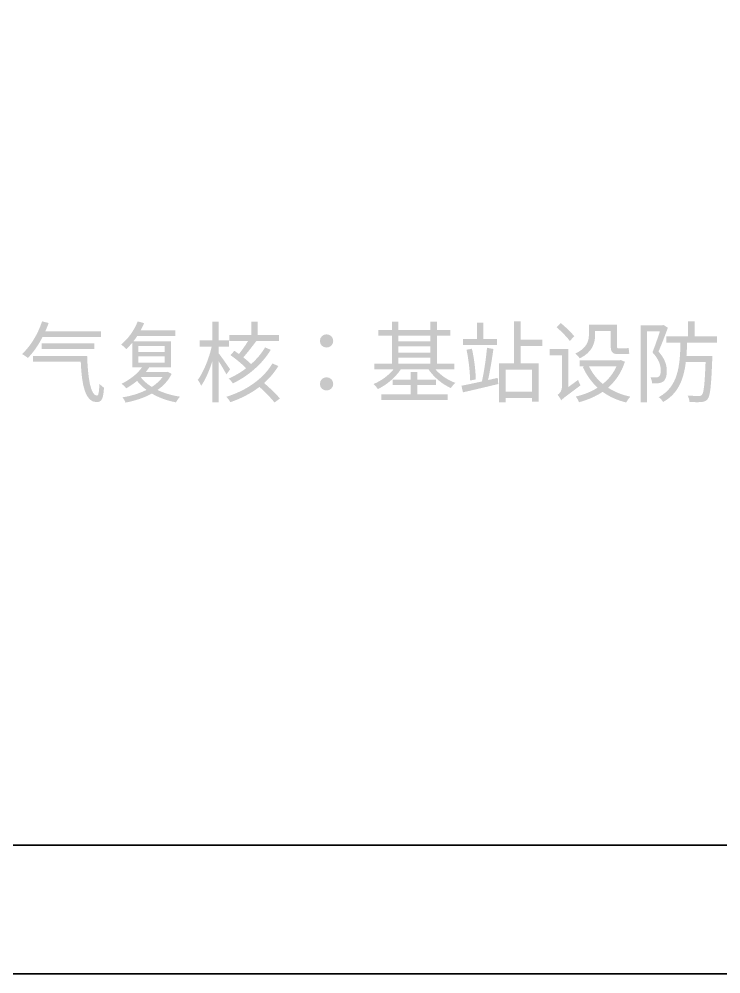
# Model space of a CAD drawing. Header units: millimetres. Extents: x -4600 to 229000, y -4300 to 19460.
# Drawn here: x 80271 to 82454, y -4300 to -1330 of the extents above; entities that cross this region are included whole.
import ezdxf

# ---------------------------------------------------------------- set-up
doc = ezdxf.new("R2010")
doc.units = ezdxf.units.MM
doc.header["$LTSCALE"] = 100
doc.layers.add('A-SHEET', color=7, linetype='Continuous', lineweight=35)
doc.layers.add('A-TEXT', color=7, linetype='Continuous', lineweight=18)

# ---------------------------------------------------------------- blocks, each defined once
blk = doc.blocks.new('A03_SHEET')
at = {"layer": 'A-TEXT'}
h = blk.add_hatch(color=256, dxfattribs=at)
edge = h.paths.add_edge_path()
edge.add_spline(control_points=[(342.3, -2270.3), (329.2, -2309.8), (306.5, -2347.7), (279.8, -2371.8)], knot_values=[0, 0, 0, 0, 1, 1, 1, 1], degree=3, periodic=0)
edge.add_spline(control_points=[(279.8, -2371.8), (285, -2374.5), (294, -2380.8), (298.1, -2384)], knot_values=[0, 0, 0, 0, 1, 1, 1, 1], degree=3, periodic=0)
edge.add_spline(control_points=[(298.1, -2384), (314.7, -2367.4), (330.6, -2344.5), (343.7, -2319.1)], knot_values=[0, 0, 0, 0, 1, 1, 1, 1], degree=3, periodic=0)
edge.add_line((343.7, -2319.1), (525.1, -2319.1))
edge.add_line((525.1, -2319.1), (525.1, -2301.1))
edge.add_line((525.1, -2301.1), (352.4, -2301.1))
edge.add_spline(control_points=[(352.4, -2301.1), (356.2, -2292.6), (359.8, -2283.9), (362.8, -2275.2)], knot_values=[0, 0, 0, 0, 1, 1, 1, 1], degree=3, periodic=0)
edge.add_line((362.8, -2275.2), (342.3, -2270.3))
h.paths.add_polyline_path([(341.5, -2339), (341.5, -2356.2), (504.9, -2356.2), (504.9, -2339), (341.5, -2339)], flags=0)
h = blk.add_hatch(color=256, dxfattribs=at)
edge = h.paths.add_edge_path()
edge.add_spline(control_points=[(639.7, -2270.3), (628.8, -2298.4), (609.7, -2325.1), (588.1, -2342.3)], knot_values=[0, 0, 0, 0, 1, 1, 1, 1], degree=3, periodic=0)
edge.add_spline(control_points=[(588.1, -2342.3), (592.8, -2345.3), (600.7, -2352.9), (604, -2356.5)], knot_values=[0, 0, 0, 0, 1, 1, 1, 1], degree=3, periodic=0)
edge.add_spline(control_points=[(604, -2356.5), (610.5, -2350.8), (616.8, -2343.9), (623.1, -2336.6)], knot_values=[0, 0, 0, 0, 1, 1, 1, 1], degree=3, periodic=0)
edge.add_line((623.1, -2336.6), (623.1, -2412.7))
edge.add_line((623.1, -2412.7), (653.6, -2412.7))
edge.add_spline(control_points=[(653.6, -2412.7), (638.6, -2434), (614.3, -2452.3), (589.5, -2464.3)], knot_values=[0, 0, 0, 0, 1, 1, 1, 1], degree=3, periodic=0)
edge.add_spline(control_points=[(589.5, -2464.3), (594.1, -2467.5), (601, -2474.6), (604, -2478.4)], knot_values=[0, 0, 0, 0, 1, 1, 1, 1], degree=3, periodic=0)
edge.add_spline(control_points=[(604, -2478.4), (615.4, -2472.2), (626.9, -2464.3), (637.8, -2455.3)], knot_values=[0, 0, 0, 0, 1, 1, 1, 1], degree=3, periodic=0)
edge.add_spline(control_points=[(637.8, -2455.3), (646, -2465.6), (655.8, -2475.2), (667, -2483.4)], knot_values=[0, 0, 0, 0, 1, 1, 1, 1], degree=3, periodic=0)
edge.add_spline(control_points=[(667, -2483.4), (644.3, -2494.8), (618.1, -2502.5), (592.2, -2506.5)], knot_values=[0, 0, 0, 0, 1, 1, 1, 1], degree=3, periodic=0)
edge.add_spline(control_points=[(592.2, -2506.5), (595.8, -2510.6), (600.1, -2518), (601.8, -2522.9)], knot_values=[0, 0, 0, 0, 1, 1, 1, 1], degree=3, periodic=0)
edge.add_spline(control_points=[(601.8, -2522.9), (630.4, -2517.5), (659.1, -2508.5), (683.6, -2494.8)], knot_values=[0, 0, 0, 0, 1, 1, 1, 1], degree=3, periodic=0)
edge.add_spline(control_points=[(683.6, -2494.8), (705.5, -2507.6), (731.1, -2516.9), (758.7, -2522.1)], knot_values=[0, 0, 0, 0, 1, 1, 1, 1], degree=3, periodic=0)
edge.add_spline(control_points=[(758.7, -2522.1), (761.7, -2516.9), (766.8, -2508.7), (771.5, -2504.4)], knot_values=[0, 0, 0, 0, 1, 1, 1, 1], degree=3, periodic=0)
edge.add_spline(control_points=[(771.5, -2504.4), (746.1, -2500.8), (722.1, -2493.7), (701.4, -2483.6)], knot_values=[0, 0, 0, 0, 1, 1, 1, 1], degree=3, periodic=0)
edge.add_spline(control_points=[(701.4, -2483.6), (719.9, -2470.5), (735.2, -2454.2), (745.3, -2433.7)], knot_values=[0, 0, 0, 0, 1, 1, 1, 1], degree=3, periodic=0)
edge.add_line((745.3, -2433.7), (732.5, -2427.1))
edge.add_line((732.5, -2427.1), (728.6, -2428))
edge.add_line((728.6, -2428), (664.8, -2428))
edge.add_spline(control_points=[(664.8, -2428), (668.9, -2423.1), (672.4, -2417.9), (675.7, -2412.7)], knot_values=[0, 0, 0, 0, 1, 1, 1, 1], degree=3, periodic=0)
edge.add_line((675.7, -2412.7), (742.8, -2412.7))
edge.add_line((742.8, -2412.7), (742.8, -2332.5))
edge.add_line((742.8, -2332.5), (626.3, -2332.5))
edge.add_spline(control_points=[(626.3, -2332.5), (630.4, -2327.3), (634.5, -2321.6), (638.3, -2315.8)], knot_values=[0, 0, 0, 0, 1, 1, 1, 1], degree=3, periodic=0)
edge.add_line((638.3, -2315.8), (756.5, -2315.8))
edge.add_line((756.5, -2315.8), (756.5, -2298.1))
edge.add_line((756.5, -2298.1), (649, -2298.1))
edge.add_spline(control_points=[(649, -2298.1), (653.1, -2290.7), (656.6, -2283.4), (659.6, -2275.7)], knot_values=[0, 0, 0, 0, 1, 1, 1, 1], degree=3, periodic=0)
edge.add_line((659.6, -2275.7), (639.7, -2270.3))
edge = h.paths.add_edge_path(flags=0)
edge.add_line((649.8, -2444.6), (650.9, -2443.5))
edge.add_line((650.9, -2443.5), (716.9, -2443.5))
edge.add_spline(control_points=[(716.9, -2443.5), (708.5, -2455.3), (697, -2465.3), (683.6, -2474.1)], knot_values=[0, 0, 0, 0, 1, 1, 1, 1], degree=3, periodic=0)
edge.add_spline(control_points=[(683.6, -2474.1), (669.7, -2465.6), (658.3, -2455.5), (649.8, -2444.6)], knot_values=[0, 0, 0, 0, 1, 1, 1, 1], degree=3, periodic=0)
h.paths.add_polyline_path([(641.9, -2379.1), (723.5, -2379.1), (723.5, -2398.2), (641.9, -2398.2), (641.9, -2379.1)], flags=0)
h.paths.add_polyline_path([(641.9, -2346.9), (723.5, -2346.9), (723.5, -2365.5), (641.9, -2365.5), (641.9, -2346.9)], flags=0)
h = blk.add_hatch(color=256, dxfattribs=at)
edge = h.paths.add_edge_path()
edge.add_line((872.2, -2270.8), (872.2, -2329.2))
edge.add_line((872.2, -2329.2), (832.1, -2329.2))
edge.add_line((832.1, -2329.2), (832.1, -2348.6))
edge.add_line((832.1, -2348.6), (870, -2348.6))
edge.add_spline(control_points=[(870, -2348.6), (861.5, -2385.9), (844.1, -2429.1), (826.6, -2452.3)], knot_values=[0, 0, 0, 0, 1, 1, 1, 1], degree=3, periodic=0)
edge.add_spline(control_points=[(826.6, -2452.3), (830.2, -2456.9), (835.1, -2464.8), (837.2, -2470.3)], knot_values=[0, 0, 0, 0, 1, 1, 1, 1], degree=3, periodic=0)
edge.add_spline(control_points=[(837.2, -2470.3), (850.3, -2452.5), (862.6, -2423.3), (872.2, -2393.3)], knot_values=[0, 0, 0, 0, 1, 1, 1, 1], degree=3, periodic=0)
edge.add_line((872.2, -2393.3), (872.2, -2521.6))
edge.add_line((872.2, -2521.6), (891.3, -2521.6))
edge.add_line((891.3, -2521.6), (891.3, -2393.6))
edge.add_spline(control_points=[(891.3, -2393.6), (900.3, -2408), (910.9, -2425.8), (915.6, -2435.3)], knot_values=[0, 0, 0, 0, 1, 1, 1, 1], degree=3, periodic=0)
edge.add_line((915.6, -2435.3), (927, -2419.5))
edge.add_spline(control_points=[(927, -2419.5), (922.1, -2411.6), (899.2, -2378.9), (891.3, -2369.3)], knot_values=[0, 0, 0, 0, 1, 1, 1, 1], degree=3, periodic=0)
edge.add_line((891.3, -2369.3), (891.3, -2348.6))
edge.add_line((891.3, -2348.6), (923.7, -2348.6))
edge.add_line((923.7, -2348.6), (923.7, -2329.2))
edge.add_line((923.7, -2329.2), (891.3, -2329.2))
edge.add_line((891.3, -2329.2), (891.3, -2270.8))
edge.add_line((891.3, -2270.8), (872.2, -2270.8))
h = blk.add_hatch(color=256, dxfattribs=at)
edge = h.paths.add_edge_path()
edge.add_spline(control_points=[(1035.9, -2351.3), (1025, -2369.8), (1010.2, -2387.3), (992.5, -2403.1)], knot_values=[0, 0, 0, 0, 1, 1, 1, 1], degree=3, periodic=0)
edge.add_spline(control_points=[(992.5, -2403.1), (985.9, -2396.9), (977.5, -2389.5), (968.2, -2382.1)], knot_values=[0, 0, 0, 0, 1, 1, 1, 1], degree=3, periodic=0)
edge.add_spline(control_points=[(968.2, -2382.1), (980.8, -2368.2), (996, -2348.3), (1008.3, -2331.7)], knot_values=[0, 0, 0, 0, 1, 1, 1, 1], degree=3, periodic=0)
edge.add_line((1008.3, -2331.7), (1007.2, -2331.1))
edge.add_line((1007.2, -2331.1), (1079, -2331.1))
edge.add_line((1079, -2331.1), (1079, -2312.3))
edge.add_line((1079, -2312.3), (1012.7, -2312.3))
edge.add_line((1012.7, -2312.3), (1012.7, -2271.4))
edge.add_line((1012.7, -2271.4), (992.8, -2271.4))
edge.add_line((992.8, -2271.4), (992.8, -2312.3))
edge.add_line((992.8, -2312.3), (924.3, -2312.3))
edge.add_line((924.3, -2312.3), (924.3, -2331.1))
edge.add_line((924.3, -2331.1), (983.2, -2331.1))
edge.add_spline(control_points=[(983.2, -2331.1), (975, -2344.5), (964.1, -2359.8), (954.6, -2371.8)], knot_values=[0, 0, 0, 0, 1, 1, 1, 1], degree=3, periodic=0)
edge.add_line((954.6, -2371.8), (940.4, -2361.7))
edge.add_line((940.4, -2361.7), (928.4, -2375.3))
edge.add_spline(control_points=[(928.4, -2375.3), (944.7, -2386.8), (964.4, -2403.1), (977.2, -2416)], knot_values=[0, 0, 0, 0, 1, 1, 1, 1], degree=3, periodic=0)
edge.add_spline(control_points=[(977.2, -2416), (960.3, -2428.8), (941.7, -2440), (922.6, -2448.2)], knot_values=[0, 0, 0, 0, 1, 1, 1, 1], degree=3, periodic=0)
edge.add_spline(control_points=[(922.6, -2448.2), (927.3, -2452), (933, -2458.5), (935.7, -2463.2)], knot_values=[0, 0, 0, 0, 1, 1, 1, 1], degree=3, periodic=0)
edge.add_spline(control_points=[(935.7, -2463.2), (984, -2440.2), (1027.7, -2402), (1053.6, -2358.7)], knot_values=[0, 0, 0, 0, 1, 1, 1, 1], degree=3, periodic=0)
edge.add_line((1053.6, -2358.7), (1035.9, -2351.3))
edge = h.paths.add_edge_path(flags=0)
edge.add_spline(control_points=[(1058.8, -2401.2), (1030.7, -2448.7), (978, -2485.5), (915.3, -2504.9)], knot_values=[0, 0, 0, 0, 1, 1, 1, 1], degree=3, periodic=0)
edge.add_spline(control_points=[(915.3, -2504.9), (920.2, -2509.5), (925.1, -2516.6), (927.8, -2521.6)], knot_values=[0, 0, 0, 0, 1, 1, 1, 1], degree=3, periodic=0)
edge.add_spline(control_points=[(927.8, -2521.6), (961.7, -2510.1), (992.5, -2494), (1018.4, -2474.1)], knot_values=[0, 0, 0, 0, 1, 1, 1, 1], degree=3, periodic=0)
edge.add_spline(control_points=[(1018.4, -2474.1), (1036.2, -2490.2), (1055.3, -2509.8), (1065.3, -2522.6)], knot_values=[0, 0, 0, 0, 1, 1, 1, 1], degree=3, periodic=0)
edge.add_line((1065.3, -2522.6), (1082, -2510.1))
edge.add_spline(control_points=[(1082, -2510.1), (1071.1, -2497), (1050.9, -2477.6), (1032.9, -2462.1)], knot_values=[0, 0, 0, 0, 1, 1, 1, 1], degree=3, periodic=0)
edge.add_spline(control_points=[(1032.9, -2462.1), (1050.6, -2446.2), (1065.3, -2428.8), (1077.1, -2409.1)], knot_values=[0, 0, 0, 0, 1, 1, 1, 1], degree=3, periodic=0)
edge.add_line((1077.1, -2409.1), (1058.8, -2401.2))
h = blk.add_hatch(color=256, dxfattribs=at)
edge = h.paths.add_edge_path()
edge.add_line((1550.2, -2271.1), (1550.2, -2297.3))
edge.add_line((1550.2, -2297.3), (1450.9, -2297.3))
edge.add_line((1450.9, -2297.3), (1450.9, -2270.8))
edge.add_line((1450.9, -2270.8), (1430.4, -2270.8))
edge.add_line((1430.4, -2270.8), (1430.4, -2297.3))
edge.add_line((1430.4, -2297.3), (1388.7, -2297.3))
edge.add_line((1388.7, -2297.3), (1388.7, -2314.5))
edge.add_line((1388.7, -2314.5), (1430.4, -2314.5))
edge.add_line((1430.4, -2314.5), (1430.4, -2402))
edge.add_line((1430.4, -2402), (1376.1, -2402))
edge.add_line((1376.1, -2402), (1376.1, -2419.5))
edge.add_line((1376.1, -2419.5), (1435.6, -2419.5))
edge.add_spline(control_points=[(1435.6, -2419.5), (1419.8, -2438.9), (1395.8, -2456.1), (1373.4, -2465.1)], knot_values=[0, 0, 0, 0, 1, 1, 1, 1], degree=3, periodic=0)
edge.add_spline(control_points=[(1373.4, -2465.1), (1377.8, -2468.9), (1383.8, -2476), (1386.8, -2480.9)], knot_values=[0, 0, 0, 0, 1, 1, 1, 1], degree=3, periodic=0)
edge.add_spline(control_points=[(1386.8, -2480.9), (1413.2, -2468.3), (1441.1, -2445.2), (1458, -2419.5)], knot_values=[0, 0, 0, 0, 1, 1, 1, 1], degree=3, periodic=0)
edge.add_line((1458, -2419.5), (1544.2, -2419.5))
edge.add_spline(control_points=[(1544.2, -2419.5), (1560.8, -2443.8), (1587.6, -2466.4), (1613.8, -2477.6)], knot_values=[0, 0, 0, 0, 1, 1, 1, 1], degree=3, periodic=0)
edge.add_spline(control_points=[(1613.8, -2477.6), (1617.1, -2472.7), (1623.1, -2465.3), (1627.4, -2461.5)], knot_values=[0, 0, 0, 0, 1, 1, 1, 1], degree=3, periodic=0)
edge.add_spline(control_points=[(1627.4, -2461.5), (1604.5, -2453.3), (1581.3, -2437.5), (1565.8, -2419.5)], knot_values=[0, 0, 0, 0, 1, 1, 1, 1], degree=3, periodic=0)
edge.add_line((1565.8, -2419.5), (1624.1, -2419.5))
edge.add_line((1624.1, -2419.5), (1624.1, -2402))
edge.add_line((1624.1, -2402), (1570.9, -2402))
edge.add_line((1570.9, -2402), (1570.9, -2314.5))
edge.add_line((1570.9, -2314.5), (1612.1, -2314.5))
edge.add_line((1612.1, -2314.5), (1612.1, -2297.3))
edge.add_line((1612.1, -2297.3), (1570.9, -2297.3))
edge.add_line((1570.9, -2297.3), (1570.9, -2271.1))
edge.add_line((1570.9, -2271.1), (1550.2, -2271.1))
h.paths.add_polyline_path([(1489.1, -2428.2), (1489.1, -2451.2), (1433.2, -2451.2), (1433.2, -2468.1), (1489.1, -2468.1), (1489.1, -2497), (1397.4, -2497), (1397.4, -2514.5), (1604.2, -2514.5), (1604.2, -2497), (1509.8, -2497), (1509.8, -2468.1), (1567.1, -2468.1), (1567.1, -2451.2), (1509.8, -2451.2), (1509.8, -2428.2), (1489.1, -2428.2)], flags=0)
h.paths.add_polyline_path([(1450.9, -2382.7), (1550.2, -2382.7), (1550.2, -2402), (1450.9, -2402), (1450.9, -2382.7)], flags=0)
h.paths.add_polyline_path([(1450.9, -2348), (1550.2, -2348), (1550.2, -2367.1), (1450.9, -2367.1), (1450.9, -2348)], flags=0)
h.paths.add_polyline_path([(1450.9, -2314.5), (1550.2, -2314.5), (1550.2, -2332.7), (1450.9, -2332.7), (1450.9, -2314.5)], flags=0)
blk.add_hatch(color=256, dxfattribs=at).paths.add_polyline_path([(1695.4, -2274.4), (1695.4, -2324.8), (1652, -2324.8), (1652, -2344.2), (1757.3, -2344.2), (1757.3, -2324.8), (1714.7, -2324.8), (1714.7, -2274.4), (1695.4, -2274.4)])
h = blk.add_hatch(color=256, dxfattribs=at)
h.paths.add_polyline_path([(1763.8, -2401.2), (1763.8, -2521.6), (1783.8, -2521.6), (1783.8, -2508.5), (1866.2, -2508.5), (1866.2, -2520.5), (1886.9, -2520.5), (1886.9, -2401.2), (1830.7, -2401.2), (1830.7, -2346.9), (1898.4, -2346.9), (1898.4, -2327.3), (1830.7, -2327.3), (1830.7, -2270.5), (1809.7, -2270.5), (1809.7, -2401.2), (1763.8, -2401.2)])
h.paths.add_polyline_path([(1783.8, -2489.4), (1783.8, -2420.6), (1866.2, -2420.6), (1866.2, -2489.4), (1783.8, -2489.4)], flags=0)
h = blk.add_hatch(color=256, dxfattribs=at)
edge = h.paths.add_edge_path()
edge.add_spline(control_points=[(1942.6, -2288.3), (1957, -2301.1), (1975.3, -2319.4), (1983.8, -2331.1)], knot_values=[0, 0, 0, 0, 1, 1, 1, 1], degree=3, periodic=0)
edge.add_line((1983.8, -2331.1), (1997.7, -2316.6))
edge.add_spline(control_points=[(1997.7, -2316.6), (1988.9, -2305.5), (1970.7, -2287.7), (1955.9, -2275.7)], knot_values=[0, 0, 0, 0, 1, 1, 1, 1], degree=3, periodic=0)
edge.add_line((1955.9, -2275.7), (1942.6, -2288.3))
h = blk.add_hatch(color=256, dxfattribs=at)
edge = h.paths.add_edge_path()
edge.add_line((2043.2, -2280.6), (2043.2, -2310.9))
edge.add_spline(control_points=[(2043.2, -2310.9), (2043.2, -2331.1), (2037.2, -2353.8), (2001.2, -2370.1)], knot_values=[0, 0, 0, 0, 1, 1, 1, 1], degree=3, periodic=0)
edge.add_spline(control_points=[(2001.2, -2370.1), (2005, -2373.4), (2012.1, -2381.3), (2014.6, -2385.4)], knot_values=[0, 0, 0, 0, 1, 1, 1, 1], degree=3, periodic=0)
edge.add_spline(control_points=[(2014.6, -2385.4), (2053.9, -2366.6), (2062.6, -2337.1), (2062.6, -2311.5)], knot_values=[0, 0, 0, 0, 1, 1, 1, 1], degree=3, periodic=0)
edge.add_line((2062.6, -2311.5), (2062.6, -2299.7))
edge.add_line((2062.6, -2299.7), (2110.9, -2299.7))
edge.add_line((2110.9, -2299.7), (2110.9, -2343.7))
edge.add_spline(control_points=[(2110.9, -2343.7), (2110.9, -2364.4), (2114.7, -2372), (2133.8, -2372), (2136.8, -2372), (2150.2, -2372), (2154.3, -2372), (2159.8, -2372), (2165.5, -2371.8), (2168.8, -2370.7)], knot_values=[0, 0, 0, 0, 1, 1, 1, 2, 2, 2, 3, 3, 3, 3], degree=3, periodic=0)
edge.add_spline(control_points=[(2168.8, -2370.7), (2167.9, -2366), (2167.4, -2358.1), (2166.8, -2352.9)], knot_values=[0, 0, 0, 0, 1, 1, 1, 1], degree=3, periodic=0)
edge.add_spline(control_points=[(2166.8, -2352.9), (2163.6, -2353.8), (2157.8, -2354.3), (2154, -2354.3), (2150.5, -2354.3), (2138.2, -2354.3), (2135.2, -2354.3), (2130.8, -2354.3), (2130.3, -2351.8), (2130.3, -2343.9)], knot_values=[0, 0, 0, 0, 1, 1, 1, 2, 2, 2, 3, 3, 3, 3], degree=3, periodic=0)
edge.add_line((2130.3, -2343.9), (2130.3, -2280.6))
edge.add_line((2130.3, -2280.6), (2043.2, -2280.6))
h = blk.add_hatch(color=256, dxfattribs=at)
edge = h.paths.add_edge_path()
edge.add_line((2204.5, -2282.5), (2204.5, -2521.8))
edge.add_line((2204.5, -2521.8), (2223.9, -2521.8))
edge.add_line((2223.9, -2521.8), (2223.9, -2301.1))
edge.add_line((2223.9, -2301.1), (2264, -2301.1))
edge.add_spline(control_points=[(2264, -2301.1), (2257.7, -2320.5), (2249.2, -2346.1), (2240.8, -2366.6)], knot_values=[0, 0, 0, 0, 1, 1, 1, 1], degree=3, periodic=0)
edge.add_spline(control_points=[(2240.8, -2366.6), (2261.5, -2388.7), (2266.7, -2407.5), (2266.7, -2422.8), (2266.7, -2431.2), (2265.1, -2438.9), (2261, -2441.9)], knot_values=[0, 0, 0, 0, 1, 1, 1, 2, 2, 2, 2], degree=3, periodic=0)
edge.add_spline(control_points=[(2261, -2441.9), (2258.3, -2443.5), (2255.3, -2444.6), (2251.7, -2444.6), (2246.8, -2444.6), (2241.1, -2444.6), (2234.5, -2444.3)], knot_values=[0, 0, 0, 0, 1, 1, 1, 2, 2, 2, 2], degree=3, periodic=0)
edge.add_spline(control_points=[(2234.5, -2444.3), (2237.8, -2449.5), (2239.4, -2457.4), (2239.7, -2462.9)], knot_values=[0, 0, 0, 0, 1, 1, 1, 1], degree=3, periodic=0)
edge.add_spline(control_points=[(2239.7, -2462.9), (2246.2, -2463.2), (2253.6, -2463.2), (2259.6, -2462.6)], knot_values=[0, 0, 0, 0, 1, 1, 1, 1], degree=3, periodic=0)
edge.add_spline(control_points=[(2259.6, -2462.6), (2265.1, -2461.8), (2270.3, -2460.2), (2274.4, -2457.2)], knot_values=[0, 0, 0, 0, 1, 1, 1, 1], degree=3, periodic=0)
edge.add_spline(control_points=[(2274.4, -2457.2), (2282.3, -2451.7), (2285.5, -2440), (2285.5, -2425), (2285.5, -2407.5), (2280.9, -2387.6), (2259.6, -2364.1)], knot_values=[0, 0, 0, 0, 1, 1, 1, 2, 2, 2, 2], degree=3, periodic=0)
edge.add_spline(control_points=[(2259.6, -2364.1), (2269.4, -2341.7), (2280.4, -2313.1), (2288.8, -2289.9)], knot_values=[0, 0, 0, 0, 1, 1, 1, 1], degree=3, periodic=0)
edge.add_line((2288.8, -2289.9), (2274.9, -2281.4))
edge.add_line((2274.9, -2281.4), (2271.6, -2282.5))
edge.add_line((2271.6, -2282.5), (2204.5, -2282.5))
h = blk.add_hatch(color=256, dxfattribs=at)
edge = h.paths.add_edge_path()
edge.add_line((2351.6, -2270.5), (2351.6, -2316.6))
edge.add_line((2351.6, -2316.6), (2283.6, -2316.6))
edge.add_line((2283.6, -2316.6), (2283.6, -2336))
edge.add_line((2283.6, -2336), (2328.1, -2336))
edge.add_spline(control_points=[(2328.1, -2336), (2326.5, -2409.1), (2321, -2473.3), (2260.4, -2506)], knot_values=[0, 0, 0, 0, 1, 1, 1, 1], degree=3, periodic=0)
edge.add_spline(control_points=[(2260.4, -2506), (2265.1, -2509.5), (2271.4, -2516.4), (2274.1, -2521)], knot_values=[0, 0, 0, 0, 1, 1, 1, 1], degree=3, periodic=0)
edge.add_spline(control_points=[(2274.1, -2521), (2321.6, -2494.5), (2338.2, -2449.8), (2344.7, -2396.3)], knot_values=[0, 0, 0, 0, 1, 1, 1, 1], degree=3, periodic=0)
edge.add_line((2344.7, -2396.3), (2406.1, -2396.3))
edge.add_spline(control_points=[(2406.1, -2396.3), (2403.4, -2466.4), (2400.4, -2492.6), (2394.7, -2498.9)], knot_values=[0, 0, 0, 0, 1, 1, 1, 1], degree=3, periodic=0)
edge.add_spline(control_points=[(2394.7, -2498.9), (2392, -2501.6), (2389.5, -2502.5), (2384.6, -2502.2)], knot_values=[0, 0, 0, 0, 1, 1, 1, 1], degree=3, periodic=0)
edge.add_spline(control_points=[(2384.6, -2502.2), (2379.1, -2502.2), (2364.9, -2502.2), (2349.9, -2500.8)], knot_values=[0, 0, 0, 0, 1, 1, 1, 1], degree=3, periodic=0)
edge.add_spline(control_points=[(2349.9, -2500.8), (2353.5, -2506.5), (2355.9, -2515), (2356.2, -2521)], knot_values=[0, 0, 0, 0, 1, 1, 1, 1], degree=3, periodic=0)
edge.add_spline(control_points=[(2356.2, -2521), (2370.7, -2521.6), (2385.7, -2522.1), (2393.6, -2521)], knot_values=[0, 0, 0, 0, 1, 1, 1, 1], degree=3, periodic=0)
edge.add_spline(control_points=[(2393.6, -2521), (2402, -2520.2), (2407.2, -2518.3), (2412.4, -2512), (2420.6, -2502.2), (2423.6, -2471.6), (2426.9, -2387)], knot_values=[0, 0, 0, 0, 1, 1, 1, 2, 2, 2, 2], degree=3, periodic=0)
edge.add_spline(control_points=[(2426.9, -2387), (2426.9, -2384), (2426.9, -2377.5), (2426.9, -2377.5)], knot_values=[0, 0, 0, 0, 1, 1, 1, 1], degree=3, periodic=0)
edge.add_line((2426.9, -2377.5), (2346.7, -2377.5))
edge.add_spline(control_points=[(2346.7, -2377.5), (2347.5, -2364.1), (2348.3, -2350.2), (2348.6, -2336)], knot_values=[0, 0, 0, 0, 1, 1, 1, 1], degree=3, periodic=0)
edge.add_line((2348.6, -2336), (2441.9, -2336))
edge.add_line((2441.9, -2336), (2441.9, -2316.6))
edge.add_line((2441.9, -2316.6), (2372, -2316.6))
edge.add_line((2372, -2316.6), (2372, -2270.5))
edge.add_line((2372, -2270.5), (2351.6, -2270.5))
h = blk.add_hatch(color=256, dxfattribs=at)
edge = h.paths.add_edge_path()
edge.add_spline(control_points=[(1227.1, -2351.6), (1238.1, -2351.6), (1247.9, -2343.7), (1247.9, -2331.1), (1247.9, -2318.6), (1238.1, -2310.6), (1227.1, -2310.6), (1216.2, -2310.6), (1206.4, -2318.6), (1206.4, -2331.1), (1206.4, -2343.7), (1216.2, -2351.6), (1227.1, -2351.6)], knot_values=[0, 0, 0, 0, 1, 1, 1, 2, 2, 2, 3, 3, 3, 4, 4, 4, 4], degree=3, periodic=0)
h = blk.add_hatch(color=256, dxfattribs=at)
edge = h.paths.add_edge_path()
edge.add_spline(control_points=[(1726.2, -2352.4), (1723.5, -2384.3), (1716.6, -2429.9), (1710.4, -2457.2)], knot_values=[0, 0, 0, 0, 1, 1, 1, 1], degree=3, periodic=0)
edge.add_spline(control_points=[(1710.4, -2457.2), (1686.4, -2462.3), (1663.7, -2467.3), (1646.8, -2470.5)], knot_values=[0, 0, 0, 0, 1, 1, 1, 1], degree=3, periodic=0)
edge.add_line((1646.8, -2470.5), (1651.4, -2491))
edge.add_spline(control_points=[(1651.4, -2491), (1681.4, -2484.2), (1722.6, -2474.4), (1761.4, -2465.1)], knot_values=[0, 0, 0, 0, 1, 1, 1, 1], degree=3, periodic=0)
edge.add_line((1761.4, -2465.1), (1759.5, -2446))
edge.add_line((1759.5, -2446), (1729.5, -2452.8))
edge.add_spline(control_points=[(1729.5, -2452.8), (1735.2, -2426.1), (1742, -2387.3), (1746.1, -2356.2)], knot_values=[0, 0, 0, 0, 1, 1, 1, 1], degree=3, periodic=0)
edge.add_line((1746.1, -2356.2), (1726.2, -2352.4))
edge = h.paths.add_edge_path(flags=0)
edge.add_spline(control_points=[(1662.6, -2358.4), (1668.9, -2388.9), (1673.5, -2428.2), (1673.5, -2454.2)], knot_values=[0, 0, 0, 0, 1, 1, 1, 1], degree=3, periodic=0)
edge.add_line((1673.5, -2454.2), (1691.3, -2450.9))
edge.add_spline(control_points=[(1691.3, -2450.9), (1691, -2424.7), (1686.4, -2385.9), (1679.3, -2355.4)], knot_values=[0, 0, 0, 0, 1, 1, 1, 1], degree=3, periodic=0)
edge.add_line((1679.3, -2355.4), (1662.6, -2358.4))
h = blk.add_hatch(color=256, dxfattribs=at)
edge = h.paths.add_edge_path()
edge.add_line((1921, -2356.5), (1921, -2376.1))
edge.add_line((1921, -2376.1), (1959.5, -2376.1))
edge.add_line((1959.5, -2376.1), (1959.5, -2474.1))
edge.add_spline(control_points=[(1959.5, -2474.1), (1959.5, -2486.6), (1951, -2495.6), (1945.8, -2498.9)], knot_values=[0, 0, 0, 0, 1, 1, 1, 1], degree=3, periodic=0)
edge.add_spline(control_points=[(1945.8, -2498.9), (1949.7, -2503), (1955.1, -2511.5), (1957, -2516.4)], knot_values=[0, 0, 0, 0, 1, 1, 1, 1], degree=3, periodic=0)
edge.add_spline(control_points=[(1957, -2516.4), (1961.1, -2510.9), (1968.5, -2505.5), (2017.1, -2469.4)], knot_values=[0, 0, 0, 0, 1, 1, 1, 1], degree=3, periodic=0)
edge.add_spline(control_points=[(2017.1, -2469.4), (2014.6, -2465.3), (2011.3, -2457.7), (2009.7, -2452.3)], knot_values=[0, 0, 0, 0, 1, 1, 1, 1], degree=3, periodic=0)
edge.add_line((2009.7, -2452.3), (1979.4, -2474.4))
edge.add_line((1979.4, -2474.4), (1979.4, -2356.5))
edge.add_line((1979.4, -2356.5), (1921, -2356.5))
h = blk.add_hatch(color=256, dxfattribs=at)
edge = h.paths.add_edge_path()
edge.add_line((313.9, -2377.8), (313.9, -2395.8))
edge.add_line((313.9, -2395.8), (462.6, -2395.8))
edge.add_spline(control_points=[(462.6, -2395.8), (465.6, -2466.4), (475.7, -2521.6), (512, -2521.6), (528.4, -2521.6), (533, -2508.7), (534.9, -2476.3)], knot_values=[0, 0, 0, 0, 1, 1, 1, 2, 2, 2, 2], degree=3, periodic=0)
edge.add_spline(control_points=[(534.9, -2476.3), (530.3, -2473.5), (524.6, -2468.9), (520.5, -2464.3)], knot_values=[0, 0, 0, 0, 1, 1, 1, 1], degree=3, periodic=0)
edge.add_spline(control_points=[(520.5, -2464.3), (519.9, -2487.2), (518.3, -2501.4), (513.4, -2501.4), (492.1, -2501.6), (484.4, -2440.2), (482.5, -2377.8)], knot_values=[0, 0, 0, 0, 1, 1, 1, 2, 2, 2, 2], degree=3, periodic=0)
edge.add_line((482.5, -2377.8), (313.9, -2377.8))
h = blk.add_hatch(color=256, dxfattribs=at)
edge = h.paths.add_edge_path()
edge.add_line((2014.1, -2391.4), (2014.1, -2410.5))
edge.add_line((2014.1, -2410.5), (2028.2, -2410.5))
edge.add_line((2028.2, -2410.5), (2024.4, -2411.9))
edge.add_spline(control_points=[(2024.4, -2411.9), (2035.3, -2437), (2050.9, -2458.8), (2070.3, -2476.5)], knot_values=[0, 0, 0, 0, 1, 1, 1, 1], degree=3, periodic=0)
edge.add_spline(control_points=[(2070.3, -2476.5), (2049.8, -2489.6), (2026.3, -2498.6), (2002.3, -2504.1)], knot_values=[0, 0, 0, 0, 1, 1, 1, 1], degree=3, periodic=0)
edge.add_spline(control_points=[(2002.3, -2504.1), (2006.1, -2508.5), (2010.5, -2516.6), (2012.1, -2521.8)], knot_values=[0, 0, 0, 0, 1, 1, 1, 1], degree=3, periodic=0)
edge.add_spline(control_points=[(2012.1, -2521.8), (2038.6, -2514.7), (2063.7, -2504.4), (2085.8, -2489.4)], knot_values=[0, 0, 0, 0, 1, 1, 1, 1], degree=3, periodic=0)
edge.add_spline(control_points=[(2085.8, -2489.4), (2106.5, -2504.6), (2131.4, -2515.8), (2159.5, -2522.6)], knot_values=[0, 0, 0, 0, 1, 1, 1, 1], degree=3, periodic=0)
edge.add_spline(control_points=[(2159.5, -2522.6), (2161.9, -2516.9), (2167.7, -2508.7), (2172, -2504.4)], knot_values=[0, 0, 0, 0, 1, 1, 1, 1], degree=3, periodic=0)
edge.add_spline(control_points=[(2172, -2504.4), (2145.8, -2498.9), (2122.4, -2489.4), (2102.5, -2476.5)], knot_values=[0, 0, 0, 0, 1, 1, 1, 1], degree=3, periodic=0)
edge.add_spline(control_points=[(2102.5, -2476.5), (2125.6, -2456.3), (2144.2, -2430.2), (2155.1, -2396)], knot_values=[0, 0, 0, 0, 1, 1, 1, 1], degree=3, periodic=0)
edge.add_line((2155.1, -2396), (2142.6, -2390.6))
edge.add_line((2142.6, -2390.6), (2139, -2391.4))
edge.add_line((2139, -2391.4), (2014.1, -2391.4))
edge = h.paths.add_edge_path(flags=0)
edge.add_spline(control_points=[(2128.9, -2410.5), (2119.1, -2432.3), (2104.4, -2450.3), (2086.4, -2464.8)], knot_values=[0, 0, 0, 0, 1, 1, 1, 1], degree=3, periodic=0)
edge.add_spline(control_points=[(2086.4, -2464.8), (2068.1, -2449.8), (2053.6, -2431.5), (2043.8, -2410.5)], knot_values=[0, 0, 0, 0, 1, 1, 1, 1], degree=3, periodic=0)
edge.add_line((2043.8, -2410.5), (2128.9, -2410.5))
h = blk.add_hatch(color=256, dxfattribs=at)
edge = h.paths.add_edge_path()
edge.add_spline(control_points=[(1227.1, -2485.3), (1238.1, -2485.3), (1247.9, -2477.1), (1247.9, -2464.8), (1247.9, -2452.3), (1238.1, -2444.1), (1227.1, -2444.1), (1216.2, -2444.1), (1206.4, -2452.3), (1206.4, -2464.8), (1206.4, -2477.1), (1216.2, -2485.3), (1227.1, -2485.3)], knot_values=[0, 0, 0, 0, 1, 1, 1, 2, 2, 2, 3, 3, 3, 4, 4, 4, 4], degree=3, periodic=0)
at = {"layer": 'A-SHEET'}
for points in [[(-4600, -4300), (29000, -4300), (29000, 19460), (-4600, 19460)], [(-4200, -3900), (28600, -3900), (28600, 19060), (-4200, 19060)]]:
    blk.add_lwpolyline(points, close=True, dxfattribs=at)

msp = doc.modelspace()

# ---------------------------------------------------------------- block references
msp.add_blockref('A03_SHEET', (80000, 0))

doc.saveas('drawing.dxf')
